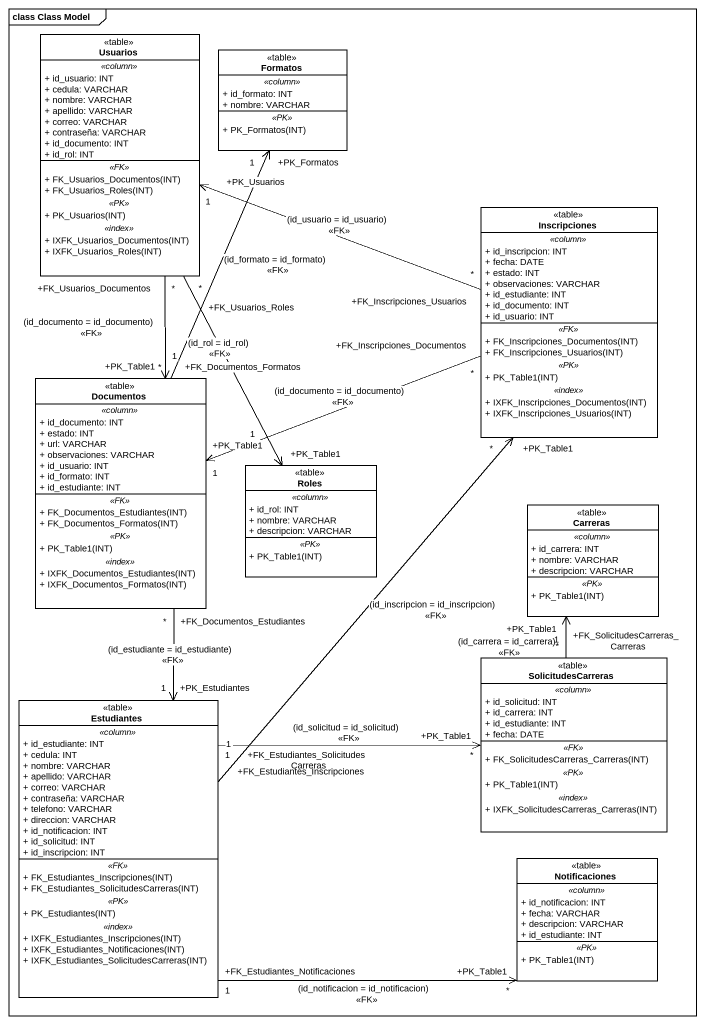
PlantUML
@startuml
mainframe class Class Model
hide circle
hide empty members
skinparam classAttributeIconSize 0
class Usuarios <<table>> {
  .. <<column>> ..
  + id_usuario: INT
  + cedula: VARCHAR
  + nombre: VARCHAR
  + apellido: VARCHAR
  + correo: VARCHAR
  + contraseña: VARCHAR
  + id_documento: INT
  + id_rol: INT
  .. <<FK>> ..
  + FK_Usuarios_Documentos(INT)
  + FK_Usuarios_Roles(INT)
  .. <<PK>> ..
  + PK_Usuarios(INT)
  .. <<index>> ..
  + IXFK_Usuarios_Documentos(INT)
  + IXFK_Usuarios_Roles(INT)
}
class Formatos <<table>> {
  .. <<column>> ..
  + id_formato: INT
  + nombre: VARCHAR
  .. <<PK>> ..
  + PK_Formatos(INT)
}
class Inscripciones <<table>> {
  .. <<column>> ..
  + id_inscripcion: INT
  + fecha: DATE
  + estado: INT
  + observaciones: VARCHAR
  + id_estudiante: INT
  + id_documento: INT
  + id_usuario: INT
  .. <<FK>> ..
  + FK_Inscripciones_Documentos(INT)
  + FK_Inscripciones_Usuarios(INT)
  .. <<PK>> ..
  + PK_Table1(INT)
  .. <<index>> ..
  + IXFK_Inscripciones_Documentos(INT)
  + IXFK_Inscripciones_Usuarios(INT)
}
class Documentos <<table>> {
  .. <<column>> ..
  + id_documento: INT
  + estado: INT
  + url: VARCHAR
  + observaciones: VARCHAR
  + id_usuario: INT
  + id_formato: INT
  + id_estudiante: INT
  .. <<FK>> ..
  + FK_Documentos_Estudiantes(INT)
  + FK_Documentos_Formatos(INT)
  .. <<PK>> ..
  + PK_Table1(INT)
  .. <<index>> ..
  + IXFK_Documentos_Estudiantes(INT)
  + IXFK_Documentos_Formatos(INT)
}
class Roles <<table>> {
  .. <<column>> ..
  + id_rol: INT
  + nombre: VARCHAR
  + descripcion: VARCHAR
  .. <<PK>> ..
  + PK_Table1(INT)
}
class Carreras <<table>> {
  .. <<column>> ..
  + id_carrera: INT
  + nombre: VARCHAR
  + descripcion: VARCHAR
  .. <<PK>> ..
  + PK_Table1(INT)
}
class SolicitudesCarreras <<table>> {
  .. <<column>> ..
  + id_solicitud: INT
  + id_carrera: INT
  + id_estudiante: INT
  + fecha: DATE
  .. <<FK>> ..
  + FK_SolicitudesCarreras_Carreras(INT)
  .. <<PK>> ..
  + PK_Table1(INT)
  .. <<index>> ..
  + IXFK_SolicitudesCarreras_Carreras(INT)
}
class Estudiantes <<table>> {
  .. <<column>> ..
  + id_estudiante: INT
  + cedula: INT
  + nombre: VARCHAR
  + apellido: VARCHAR
  + correo: VARCHAR
  + contraseña: VARCHAR
  + telefono: VARCHAR
  + direccion: VARCHAR
  + id_notificacion: INT
  + id_solicitud: INT
  + id_inscripcion: INT
  .. <<FK>> ..
  + FK_Estudiantes_Inscripciones(INT)
  + FK_Estudiantes_SolicitudesCarreras(INT)
  .. <<PK>> ..
  + PK_Estudiantes(INT)
  .. <<index>> ..
  + IXFK_Estudiantes_Inscripciones(INT)
  + IXFK_Estudiantes_Notificaciones(INT)
  + IXFK_Estudiantes_SolicitudesCarreras(INT)
}
class Notificaciones <<table>> {
  .. <<column>> ..
  + id_notificacion: INT
  + fecha: VARCHAR
  + descripcion: VARCHAR
  + id_estudiante: INT
  .. <<PK>> ..
  + PK_Table1(INT)
}
Usuarios "+FK_Usuarios_Documentos\n*" --> "+PK_Table1\n1" Documentos : (id_documento = id_documento)\n<<FK>>
Usuarios "+FK_Usuarios_Roles\n*" --> "+PK_Table1\n1" Roles : (id_rol = id_rol)\n<<FK>>
Inscripciones "+FK_Inscripciones_Usuarios\n*" -left-> "+PK_Usuarios\n1" Usuarios : (id_usuario = id_usuario)\n<<FK>>
Inscripciones "+FK_Inscripciones_Documentos\n*" -left-> "+PK_Table1\n1" Documentos : (id_documento = id_documento)\n<<FK>>
Documentos "+FK_Documentos_Formatos\n*" -up-> "+PK_Formatos\n1" Formatos : (id_formato = id_formato)\n<<FK>>
Documentos "+FK_Documentos_Estudiantes\n*" --> "+PK_Estudiantes\n1" Estudiantes : (id_estudiante = id_estudiante)\n<<FK>>
SolicitudesCarreras "+FK_SolicitudesCarreras_Carreras\n*" -up-> "+PK_Table1\n1" Carreras : (id_carrera = id_carrera)\n<<FK>>
Estudiantes "+FK_Estudiantes_Inscripciones\n1" -up-> "+PK_Table1\n*" Inscripciones : (id_inscripcion = id_inscripcion)\n<<FK>>
Estudiantes "+FK_Estudiantes_SolicitudesCarreras\n1" -right-> "+PK_Table1\n*" SolicitudesCarreras : (id_solicitud = id_solicitud)\n<<FK>>
Estudiantes "+FK_Estudiantes_Notificaciones\n1" -right-> "+PK_Table1\n*" Notificaciones : (id_notificacion = id_notificacion)\n<<FK>>
@enduml
